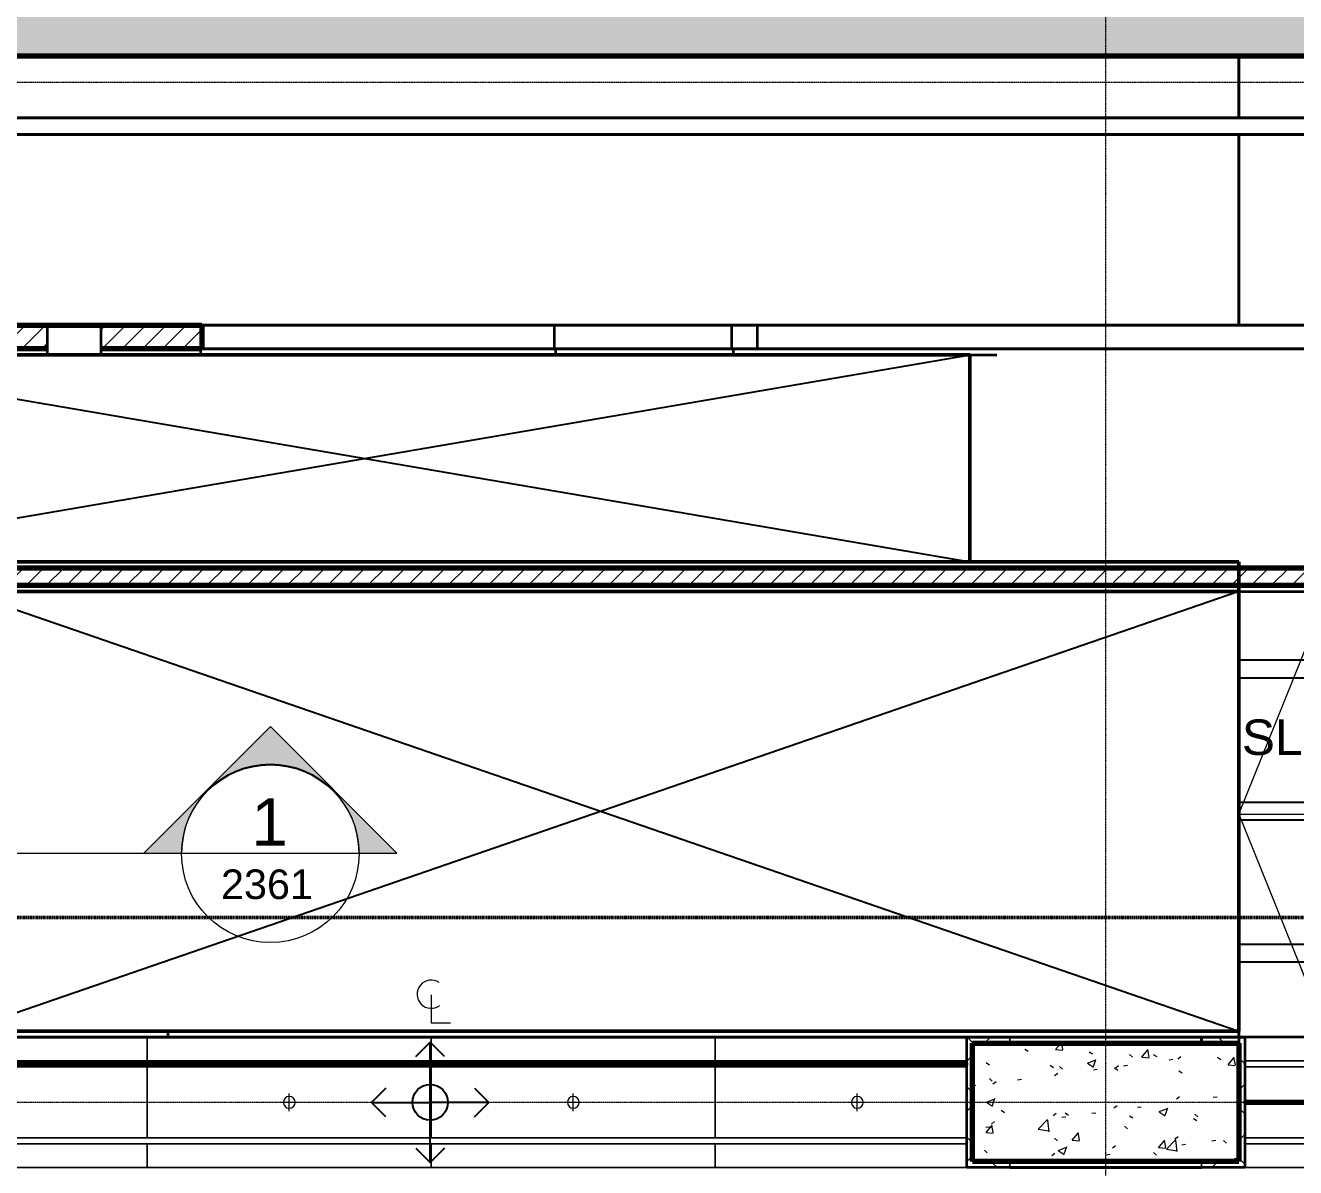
# Model space of a CAD drawing. Header units: millimetres. Extents: x -794868 to -715506, y -16735 to 22434.
# Drawn here: x -776612 to -765878, y 3028 to 12675 of the extents above; entities that cross this region are included whole.
import ezdxf
from ezdxf.xclip import XClip

# ---------------------------------------------------------------- set-up
doc = ezdxf.new("R2010")
doc.units = ezdxf.units.MM
doc.header["$XCLIPFRAME"] = 0
doc.linetypes.add('DPA_Grid _ Level 100', pattern=[10, 5.5, -1.6, 1.3, -1.6])
for name, color, linetype, lineweight in [('_ _ A-DETL-OPENING', 1, 'Continuous', 25), ('A-ANNO-NOTE', 3, 'Continuous', 25), ('A-CLNG', 2, 'Continuous', 9), ('A-CLNG-PATT', 2, 'Continuous', 9), ('A-COLS', 5, 'Continuous', 70), ('A-COLS-E', 1, 'Continuous', 35), ('A-DETL', 1, 'Continuous', 70), ('A-DETL-GENF', 2, 'Continuous', 9), ('A-FLOR-E', 2, 'Continuous', 35), ('A-GLAZ-CURT', 2, 'Continuous', 9), ('A-WALL', 5, 'Continuous', 35), ('A-WALL-FNSH', 2, 'Continuous', 35), ('A-WALL-PATT', 1, 'Continuous', 35), ('E-LITE-EQPM', 2, 'Continuous', 9), ('G-ANNO-SECL', 3, 'Continuous', 9), ('G-ANNO-TEXT', 3, 'Continuous', 9), ('I-WALL-E', 2, 'Continuous', 35), ('S-GRID', 251, 'Continuous', 9), ('WALL-E', 2, 'Continuous', 35)]:
    doc.layers.add(name, color=color, linetype=linetype, lineweight=lineweight)
doc.styles.add('Arial', font='arial.ttf', dxfattribs={"height": 400})
doc.styles.add('Arial_1', font='arial.ttf', dxfattribs={"height": 250})
doc.styles.add('Arial_2', font='arial.ttf', dxfattribs={"height": 300})
pattern_1 = [(50, (0, 0), (728.7365, -63.7558), [76.2, -838.2]), (355, (0, 0), (-140.9716, 764.2276), [60.96, -670.56]), (100.451, (60.7, -5.3), (587.77, 700.46675), [64.76, -712.36]), (46.184, (0, 203.2), (1084.3162, -168.171), [114.3, -1257.3]), (96.636, (90.4, 189.2), (949.6099, 989.7098), [97.14, -1068.54]), (351.184, (0, 203.2), (949.6206, 989.7012), [91.44, -1005.84]), (21, (101.6, 152.4), (606.45787, -409.06057), [76.2, -838.2]), (326, (101.6, 152.4), (247.20834, 736.7529), [60.96, -670.56]), (71.451, (152.14, 118.3), (853.66825, 327.6855), [64.76, -712.36]), (37.5, (0, 0), (12.35469, 338.22012), [33.528, -628.904, 33.528, -647.192, -673.1]), (37.5, (0, 0), (12.35469, 338.22012), [-1343.152, 33.528, -639.572]), (7.5, (0, 0), (267.27887, 400.72213), [33.528, -354.584, 33.528, -613.664, -256.54]), (7.5, (0, 0), (267.27887, 400.72213), [-1035.304, 33.528, -223.012]), (327.5, (-226.57, 0), (542.36333, -22.91534), [33.528, -220.472, 33.528, -758.952, -1051.56]), (327.5, (-226.57, 0), (542.36333, -22.91534), [-1046.48, 33.528, -1018.032]), (317.5, (-328.17, 0), (592.51696, 101.7071), [33.528, -296.672, 33.528, -492.76, -746.76]), (317.5, (-328.17, 0), (592.51696, 101.7071), [-856.488, 33.528, -713.232])]
pattern_2 = [(45, (0, 0), (-84.852814, 84.852814), [])]
pattern_3 = [(45, (0, 0), (-212.13203, 212.13203), []), (135, (0, 0), (-212.13203, -212.13203), [])]

# ---------------------------------------------------------------- blocks, each defined once
blk = doc.blocks.new('DPA_Rectangular - 450 x 450 mm-12250880-4262-01 ENLARGED UPPER PLATFORM LEVEL - REFLECTED CEILING PLAN - SHEET 3')
at = {"layer": 'A-COLS-E'}
for p, q in [((-225, -225), (-225, 25)), ((225, 25), (225, -225)), ((225, -225), (-225, -225))]:
    blk.add_line(p, q, dxfattribs=at)
blk = doc.blocks.new('Arrow-Stair_Ramp-Direction _EWP-Down_ - Arrow Stair Line-18595208-4262-01 ENLARGED UPPER PLATFORM LEVEL - REFLECTED CEILING PLAN - SHEET 3')
at = {"layer": 'A-DETL-GENF', "lineweight": 9}
for q in [(1796, 2632), (-305, 750), (1797, -1132)]:
    blk.add_line((2554, 750), q, dxfattribs=at)
blk.add_circle((-305, 750), 30, dxfattribs=at)
blk = doc.blocks.new('M_Centreline - Centreline-12570908-4262-01 ENLARGED UPPER PLATFORM LEVEL - REFLECTED CEILING PLAN - SHEET 3')
at = {"layer": 'A-ANNO-NOTE', "lineweight": 18}
for p, q in [((-0.01, 0.59), (-0.01, -1.79)), ((-0.01, -1.79), (1.62, -1.79))]:
    blk.add_line(p, q, dxfattribs=at)
blk.add_arc((-0.01, 0.63), 1.19, 55.7755, 308.0372, dxfattribs=at)
blk = doc.blocks.new('DPA_AN_Setting out - Center-8732820-4262-01 ENLARGED UPPER PLATFORM LEVEL - REFLECTED CEILING PLAN - SHEET 3')
at = {"layer": 'A-ANNO-NOTE'}
for p, q in [((-1.21, 3.88), (0, 5.08)), ((1.21, 3.88), (0, 5.08)), ((0, 0), (0, 5.08)), ((-3.74, 1.21), (-4.95, 0)), ((3.74, 1.21), (4.95, 0)), ((-3.74, -1.21), (-4.95, 0)), ((-4.95, 0), (0, 0)), ((4.95, 0), (0, 0)), ((3.74, -1.21), (4.95, 0)), ((0, -5.08), (0, 0)), ((-1.21, -3.88), (0, -5.08)), ((1.21, -3.88), (0, -5.08))]:
    blk.add_line(p, q, dxfattribs=at)
blk.add_circle((0, 0), 1.5, dxfattribs=at)
blk = doc.blocks.new('DPA_AN_Section Line - UP-Left-16608795-4262-01 ENLARGED UPPER PLATFORM LEVEL - REFLECTED CEILING PLAN - SHEET 3')
at = {"layer": 'A-ANNO-NOTE', "lineweight": 9}
h = blk.add_hatch(color=256, dxfattribs=at)
edge = h.paths.add_edge_path()
edge.add_arc((0, -0.03), 7.5, 180, 360)
edge.add_line((7.5, -0.03), (10.68, -0.03))
edge.add_line((10.68, -0.03), (0, -10.71))
edge.add_line((0, -10.71), (-10.68, -0.03))
edge.add_line((-10.68, -0.03), (-7.5, -0.03))
at = {"layer": 'A-ANNO-NOTE', "lineweight": 18}
for p, q in [((-7.5, 0), (7.5, 0)), ((-7.5, -0.03), (-10.68, -0.03)), ((-10.68, -0.03), (0, -10.71)), ((0, -10.71), (10.68, -0.03)), ((10.68, -0.03), (7.5, -0.03))]:
    blk.add_line(p, q, dxfattribs=at)
at = {"layer": 'A-ANNO-NOTE', "lineweight": 9}
blk.add_line((7.5, 0), (170, 0), dxfattribs=at)
at = {"layer": 'A-ANNO-NOTE', "lineweight": 18}
blk.add_circle((0, 0.03), 7.5, dxfattribs=at)
blk.add_arc((0, -0.03), 7.5, 180, 360, dxfattribs=at)
blk = doc.blocks.new('*U1978')
at = {"layer": '_ _ A-DETL-OPENING'}
for p, q in [((-23950, 6310), (-34160, 4565)), ((-34160, 6310), (-23950, 4565)), ((-21675, 4315), (-32456, 600.4)), ((-32456, 4315), (-21675, 600.4))]:
    blk.add_line(p, q, dxfattribs=at)
at = {"layer": 'A-DETL', "lineweight": 50}
for p, q in [((-23950, 6315), (-34160, 6315)), ((-23950, 4565), (-23950, 6315)), ((-34160, 4565), (-23950, 4565)), ((-21675, 4565), (-34160, 4565)), ((-21675, 4515), (-34160, 4515)), ((-34160, 4515), (-21675, 4515)), ((-21675, 4515), (-21675, 4565)), ((-21675, 4365), (-21675, 4515)), ((-34160, 4365), (-21675, 4365)), ((-21675, 4365), (-34160, 4365)), ((-34160, 4315), (-21675, 4315)), ((-21675, 4315), (-32456, 4315)), ((-21675, 4315), (-21675, 4365)), ((-21675, 600.4), (-21675, 4315)), ((-32456, 600.4), (-21675, 600.4))]:
    blk.add_line(p, q, dxfattribs=at)
at = {"layer": 'S-GRID', "linetype": 'DPA_Grid _ Level 100'}
for p, q in [((-22800, -19375), (-22800, 17498.2)), ((23665.1, 8615), (-49286.1, 8615)), ((23665.1, 0), (-49286.1, 0))]:
    blk.add_line(p, q, dxfattribs=at)
blk = doc.blocks.new('System Panel - DPA-AR_Metal Ceiling Rectangular Panel-13139266-4262-01 ENLARGED UPPER PLATFORM LEVEL - REFLECTED CEILING PLAN - SHEET 3')
at = {"layer": 'A-GLAZ-CURT'}
for p, q in [((-786982, 4129), (-789107, 4129)), ((-789107, 4129), (-789107, 3929)), ((-789107, 3929), (-789107, 4129)), ((-789107, 4129), (-786982, 4129)), ((-786982, 3929), (-786982, 4129)), ((-786982, 4129), (-786982, 3929)), ((-789107, 3929), (-786982, 3929)), ((-786982, 3929), (-789107, 3929))]:
    blk.add_line(p, q, dxfattribs=at)
blk = doc.blocks.new('System Panel - DPA-AR_Metal Ceiling Rectangular Panel-13139259-4262-01 ENLARGED UPPER PLATFORM LEVEL - REFLECTED CEILING PLAN - SHEET 3')
at = {"layer": 'A-GLAZ-CURT'}
for p, q in [((-741107, 4129), (-743507, 4129)), ((-743507, 4129), (-743507, 3929)), ((-743507, 3929), (-743507, 4129)), ((-743507, 4129), (-741107, 4129)), ((-741107, 3929), (-741107, 4129)), ((-741107, 4129), (-741107, 3929)), ((-743507, 3929), (-741107, 3929)), ((-741107, 3929), (-743507, 3929))]:
    blk.add_line(p, q, dxfattribs=at)
blk = doc.blocks.new('System Panel - DPA-AR_Metal Ceiling Rectangular Panel-V17-4262-01 ENLARGED UPPER PLATFORM LEVEL - REFLECTED CEILING PLAN - SHEET 3')
at = {"layer": 'A-GLAZ-CURT'}
for p, q in [((-780057, 4129), (-782182, 4129)), ((-782182, 4129), (-782182, 3929)), ((-782182, 3929), (-782182, 4129)), ((-782182, 4129), (-780057, 4129)), ((-782182, 3929), (-780057, 3929)), ((-780057, 3929), (-782182, 3929))]:
    blk.add_line(p, q, dxfattribs=at)
blk = doc.blocks.new('System Panel - DPA-AR_Metal Ceiling Rectangular Panel-V19-4262-01 ENLARGED UPPER PLATFORM LEVEL - REFLECTED CEILING PLAN - SHEET 3')
at = {"layer": 'A-GLAZ-CURT'}
for p, q in [((-780057, 3229), (-782182, 3229)), ((-782182, 3229), (-782182, 3029)), ((-782182, 3029), (-782182, 3229)), ((-782182, 3229), (-780057, 3229)), ((-782182, 3029), (-780057, 3029)), ((-780057, 3029), (-782182, 3029))]:
    blk.add_line(p, q, dxfattribs=at)
blk = doc.blocks.new('System Panel - DPA-AR_Metal Ceiling Rectangular Panel-13139320-4262-01 ENLARGED UPPER PLATFORM LEVEL - REFLECTED CEILING PLAN - SHEET 3')
at = {"layer": 'A-GLAZ-CURT'}
for p, q in [((-786982, 3879), (-789107, 3879)), ((-789107, 3879), (-789107, 3279)), ((-789107, 3279), (-789107, 3879)), ((-789107, 3879), (-786982, 3879)), ((-786982, 3279), (-786982, 3879)), ((-786982, 3879), (-786982, 3279)), ((-789107, 3279), (-786982, 3279)), ((-786982, 3279), (-789107, 3279))]:
    blk.add_line(p, q, dxfattribs=at)
blk = doc.blocks.new('System Panel - DPA-AR_Metal Ceiling Rectangular Panel-V22-4262-01 ENLARGED UPPER PLATFORM LEVEL - REFLECTED CEILING PLAN - SHEET 3')
at = {"layer": 'A-GLAZ-CURT'}
for p, q in [((-773182, 3879), (-775582, 3879)), ((-775582, 3879), (-775582, 3279)), ((-775582, 3279), (-775582, 3879)), ((-775582, 3879), (-773182, 3879)), ((-773182, 3279), (-773182, 3879)), ((-773182, 3879), (-773182, 3279)), ((-775582, 3279), (-773182, 3279)), ((-773182, 3279), (-775582, 3279))]:
    blk.add_line(p, q, dxfattribs=at)
blk = doc.blocks.new('System Panel - DPA-AR_Metal Ceiling Rectangular Panel-V21-4262-01 ENLARGED UPPER PLATFORM LEVEL - REFLECTED CEILING PLAN - SHEET 3')
at = {"layer": 'A-GLAZ-CURT'}
for p, q in [((-780057, 3879), (-782182, 3879)), ((-782182, 3879), (-782182, 3279)), ((-782182, 3279), (-782182, 3879)), ((-782182, 3879), (-780057, 3879)), ((-782182, 3279), (-780057, 3279)), ((-780057, 3279), (-782182, 3279))]:
    blk.add_line(p, q, dxfattribs=at)
blk = doc.blocks.new('System Panel - DPA-AR_Metal Ceiling Rectangular Panel-V24-4262-01 ENLARGED UPPER PLATFORM LEVEL - REFLECTED CEILING PLAN - SHEET 3')
at = {"layer": 'A-GLAZ-CURT'}
for p, q in [((-764182, 3879), (-766307, 3879)), ((-766307, 3879), (-766307, 3279)), ((-766307, 3279), (-766307, 3879)), ((-766307, 3879), (-764182, 3879)), ((-764182, 3589), (-764182, 3879)), ((-764182, 3879), (-764182, 3589)), ((-764182, 3279), (-764182, 3569)), ((-764182, 3569), (-764182, 3279)), ((-766307, 3279), (-764182, 3279)), ((-764182, 3279), (-766307, 3279))]:
    blk.add_line(p, q, dxfattribs=at)
blk = doc.blocks.new('*U685')
at = {"layer": 'A-CLNG'}
blk.add_line((-21673, 550), (-21673, 4315), dxfattribs=at)
at = {"layer": 'A-GLAZ-CURT'}
for name, p in [('System Panel - DPA-AR_Metal Ceiling Rectangular Panel-13139266-4262-01 ENLARGED UPPER PLATFORM LEVEL - REFLECTED CEILING PLAN - SHEET 3', (756082, -3579)), ('System Panel - DPA-AR_Metal Ceiling Rectangular Panel-13139259-4262-01 ENLARGED UPPER PLATFORM LEVEL - REFLECTED CEILING PLAN - SHEET 3', (712607, -3579)), ('System Panel - DPA-AR_Metal Ceiling Rectangular Panel-13139259-4262-01 ENLARGED UPPER PLATFORM LEVEL - REFLECTED CEILING PLAN - SHEET 3', (715007, -3579)), ('System Panel - DPA-AR_Metal Ceiling Rectangular Panel-V17-4262-01 ENLARGED UPPER PLATFORM LEVEL - REFLECTED CEILING PLAN - SHEET 3', (756082, -3579)), ('System Panel - DPA-AR_Metal Ceiling Rectangular Panel-13139266-4262-01 ENLARGED UPPER PLATFORM LEVEL - REFLECTED CEILING PLAN - SHEET 3', (767482, -3579)), ('System Panel - DPA-AR_Metal Ceiling Rectangular Panel-13139320-4262-01 ENLARGED UPPER PLATFORM LEVEL - REFLECTED CEILING PLAN - SHEET 3', (756082, -3579)), ('System Panel - DPA-AR_Metal Ceiling Rectangular Panel-V22-4262-01 ENLARGED UPPER PLATFORM LEVEL - REFLECTED CEILING PLAN - SHEET 3', (744682, -3579)), ('System Panel - DPA-AR_Metal Ceiling Rectangular Panel-V22-4262-01 ENLARGED UPPER PLATFORM LEVEL - REFLECTED CEILING PLAN - SHEET 3', (747082, -3579)), ('System Panel - DPA-AR_Metal Ceiling Rectangular Panel-V21-4262-01 ENLARGED UPPER PLATFORM LEVEL - REFLECTED CEILING PLAN - SHEET 3', (756082, -3579)), ('System Panel - DPA-AR_Metal Ceiling Rectangular Panel-V24-4262-01 ENLARGED UPPER PLATFORM LEVEL - REFLECTED CEILING PLAN - SHEET 3', (744682, -3579)), ('System Panel - DPA-AR_Metal Ceiling Rectangular Panel-13139266-4262-01 ENLARGED UPPER PLATFORM LEVEL - REFLECTED CEILING PLAN - SHEET 3', (756082, -4479)), ('System Panel - DPA-AR_Metal Ceiling Rectangular Panel-13139259-4262-01 ENLARGED UPPER PLATFORM LEVEL - REFLECTED CEILING PLAN - SHEET 3', (712607, -4479)), ('System Panel - DPA-AR_Metal Ceiling Rectangular Panel-13139259-4262-01 ENLARGED UPPER PLATFORM LEVEL - REFLECTED CEILING PLAN - SHEET 3', (715007, -4479)), ('System Panel - DPA-AR_Metal Ceiling Rectangular Panel-V19-4262-01 ENLARGED UPPER PLATFORM LEVEL - REFLECTED CEILING PLAN - SHEET 3', (756082, -3579)), ('System Panel - DPA-AR_Metal Ceiling Rectangular Panel-13139266-4262-01 ENLARGED UPPER PLATFORM LEVEL - REFLECTED CEILING PLAN - SHEET 3', (767482, -4479))]:
    blk.add_blockref(name, p, dxfattribs=at)
blk = doc.blocks.new('LGF_DL_SAA_LowPower_DL1a - LGF_DL_SAA_LowPower_DL1a-8832329-4160-01 UPPER PLATFORM LEVEL - REFLECTED CEILING PLAN')
at = {"layer": 'A-DETL-GENF'}
for p, q in [((72.5, 0), (-72.5, 0)), ((0, 75), (0, -75))]:
    blk.add_line(p, q, dxfattribs=at)
blk.add_circle((0, 0), 50, dxfattribs=at)
blk = doc.blocks.new('C-1-PP19-AR-4160-01-B_20250902-175713_EXDOWNLIGHT')
at = {"layer": 'E-LITE-EQPM', "extrusion": (0, 0, -1), "rotation": 180}
for p in [(29700, 0), (27300, 0), (24900, 0)]:
    blk.add_blockref('LGF_DL_SAA_LowPower_DL1a - LGF_DL_SAA_LowPower_DL1a-8832329-4160-01 UPPER PLATFORM LEVEL - REFLECTED CEILING PLAN', p, dxfattribs=at)

msp = doc.modelspace()

# ---------------------------------------------------------------- hatches: boundary and pattern name
at = {"layer": 'A-CLNG-PATT', "lineweight": 25}
h = msp.add_hatch(dxfattribs=at)
h.set_pattern_fill('FP_8', color=256, style=0, pattern_type=2)
h.set_pattern_definition([(270, (-847673, 6036.5), (-3117.69, -2e-13), [1200, 0]), (270, (-844555.4, 6036.5), (-3117.69, -2e-13), [1200, 0]), (180, (-844555.4, 4911.5), (1e-13, 1200), [3117.69, 0]), (180, (-844555.4, 5961.5), (1e-13, 1200), [3117.69, 0])])
h.paths.add_polyline_path([(-766307, 4129), (-763499, 4129), (-763499, 7894), (-766355, 7894), (-766355, 4129)])
at = {"layer": 'A-COLS-E', "lineweight": 9}
h = msp.add_hatch(dxfattribs=at)
h.set_pattern_fill('FP_1', color=256, style=0, pattern_type=2)
h.set_pattern_definition(pattern_1)
h.paths.add_polyline_path([(-766357, 3079), (-766357, 4079), (-768607, 4079), (-768607, 3079), (-766591, 3079)])
at = {"layer": 'A-DETL-GENF', "lineweight": 9}
h = msp.add_hatch(dxfattribs=at)
h.set_pattern_fill('FP_2', color=10, style=0, pattern_type=2)
h.set_pattern_definition(pattern_2)
h.paths.add_polyline_path([(-768763, 7944), (-766357, 7944), (-766357, 8094), (-778842, 8094), (-778842, 7944), (-773107, 7944)])
at = {"layer": 'A-WALL-PATT', "lineweight": 9}
h = msp.add_hatch(dxfattribs=at)
h.set_pattern_fill('FP_1', color=256, style=0, pattern_type=2)
h.set_pattern_definition(pattern_1)
h.paths.add_polyline_path([(-745022, 12414), (-745022, 13914), (-790484, 13914), (-790484, 12414), (-747043, 12414)])
h = msp.add_hatch(dxfattribs=at)
h.set_pattern_fill('FP_2', color=256, style=0, pattern_type=2)
h.set_pattern_definition(pattern_2)
h.paths.add_polyline_path([(-775121, 9944), (-775121, 10144), (-775974, 10144), (-775974, 9944)])
h.paths.add_polyline_path([(-776424, 9944), (-776424, 10144), (-783082, 10144), (-783082, 9944), (-777451, 9944)])
h = msp.add_hatch(dxfattribs=at)
h.set_pattern_fill('FP_2', color=256, style=0, pattern_type=2)
h.set_pattern_definition(pattern_2)
h.paths.add_polyline_path([(-756292, 7944), (-756292, 8094), (-766357, 8094), (-766357, 7944), (-756817, 7944)])
h.paths.add_polyline_path([(-778842, 7944), (-778843, 8094), (-780282, 8094), (-780282, 7944), (-779623, 7944)])
h = msp.add_hatch(dxfattribs=at)
h.set_pattern_fill('FP_3', color=256, style=0, pattern_type=2)
h.set_pattern_definition(pattern_3)
h.paths.add_polyline_path([(-768657, 3029), (-768607, 3029), (-768607, 4129), (-768657, 4129), (-768657, 3756)])
h = msp.add_hatch(dxfattribs=at)
h.set_pattern_fill('FP_3', color=256, style=0, pattern_type=2)
h.set_pattern_definition(pattern_3)
h.paths.add_polyline_path([(-766672, 4079), (-766357, 4079), (-766357, 4129), (-766672, 4129)])
h.paths.add_polyline_path([(-768292, 4079), (-768292, 4129), (-768607, 4129), (-768607, 4079)])
h = msp.add_hatch(dxfattribs=at)
h.set_pattern_fill('FP_3', color=256, style=0, pattern_type=2)
h.set_pattern_definition(pattern_3)
h.paths.add_polyline_path([(-766357, 3079), (-766307, 3079), (-766307, 4129), (-766357, 4129), (-766357, 3756)])
h = msp.add_hatch(dxfattribs=at)
h.set_pattern_fill('FP_3', color=256, style=0, pattern_type=2)
h.set_pattern_definition(pattern_3)
h.paths.add_polyline_path([(-766672, 3029), (-766307, 3029), (-766307, 3079), (-766672, 3079)])
h.paths.add_polyline_path([(-768292, 3029), (-768292, 3079), (-768607, 3079), (-768607, 3029)])

# ---------------------------------------------------------------- linework, layer by layer
at = {"layer": 'A-COLS'}
for p, q in [((-768607, 3079), (-768607, 4079)), ((-768607, 4079), (-766357, 4079)), ((-766357, 4079), (-766357, 3079)), ((-766357, 3079), (-768607, 3079))]:
    msp.add_line(p, q, dxfattribs=at)
at = {"layer": 'A-FLOR-E'}
for p, q in [((-790484, 12414), (-766357, 12414)), ((-766357, 12414), (-790484, 12414)), ((-766357, 12414), (-766357, 11894)), ((-766357, 11894), (-766357, 12414)), ((-766357, 11894), (-790484, 11894)), ((-783082, 11894), (-766357, 11894)), ((-783082, 11754), (-766357, 11754)), ((-766357, 11754), (-783082, 11754)), ((-766357, 11754), (-766357, 10144)), ((-766357, 10144), (-766357, 11754)), ((-766357, 10144), (-783082, 10144)), ((-783082, 10144), (-766357, 10144)), ((-768632, 9944), (-756492, 9944)), ((-768632, 8144), (-768632, 9894)), ((-766357, 8094), (-766357, 8144)), ((-766357, 4129), (-766357, 7894)), ((-775407, 4179), (-775407, 4129))]:
    msp.add_line(p, q, dxfattribs=at)
at = {"layer": 'A-WALL', "color": 7, "lineweight": 70}
for p, q in [((-756492, 12414), (-790484, 12414)), ((-783082, 10144), (-775121, 10144)), ((-775121, 10144), (-775121, 9944)), ((-776424, 9944), (-783082, 9944)), ((-775121, 9944), (-775974, 9944)), ((-780232, 8094), (-756492, 8094)), ((-756292, 7944), (-780232, 7944))]:
    msp.add_line(p, q, dxfattribs=at)
at = {"layer": 'A-WALL', "lineweight": 9}
for p, q in [((-768292, 4129), (-768292, 4079)), ((-768292, 4079), (-768292, 4129)), ((-768292, 3079), (-768292, 3029)), ((-768292, 3029), (-768292, 3079)), ((-766672, 3029), (-766672, 3079)), ((-766672, 3079), (-766672, 3029))]:
    msp.add_line(p, q, dxfattribs=at)
at = {"layer": 'A-WALL-FNSH', "color": 250}
for p, q in [((-780232, 7944), (-768878, 7944)), ((-768878, 7894), (-780232, 7894)), ((-768657, 3029), (-768657, 4129)), ((-768657, 4129), (-768607, 4129)), ((-768607, 4129), (-768292, 4129)), ((-768607, 4079), (-768607, 3079)), ((-768292, 4079), (-768607, 4079)), ((-768292, 4129), (-766672, 4129)), ((-766672, 4079), (-768292, 4079)), ((-766672, 4129), (-766357, 4129)), ((-766672, 4079), (-766672, 4129)), ((-766672, 4129), (-766672, 4079)), ((-766357, 4079), (-766672, 4079)), ((-766357, 4129), (-766307, 4129)), ((-766357, 3079), (-766357, 4079)), ((-766307, 4129), (-766307, 3079)), ((-768607, 3029), (-768657, 3029)), ((-768607, 3079), (-768292, 3079)), ((-768292, 3029), (-768607, 3029)), ((-768292, 3079), (-766672, 3079)), ((-766672, 3029), (-768292, 3029)), ((-766672, 3079), (-766357, 3079)), ((-766307, 3029), (-766672, 3029)), ((-766307, 3079), (-766307, 3029))]:
    msp.add_line(p, q, dxfattribs=at)
at = {"layer": 'G-ANNO-SECL', "linetype": 'DPA_Grid _ Level 100', "lineweight": 50}
msp.add_line((-792512, 5140), (-718440, 5140), dxfattribs=at)
at = {"layer": 'I-WALL-E'}
for p, q in [((-776424, 9944), (-776631, 9944)), ((-776631, 9894), (-776424, 9894)), ((-775131, 9944), (-775974, 9944)), ((-775974, 9894), (-775131, 9894)), ((-775131, 9944), (-775131, 9894)), ((-772131, 9944), (-775131, 9944)), ((-775131, 9894), (-772131, 9894)), ((-772131, 9944), (-772131, 9894)), ((-770631, 9944), (-772131, 9944)), ((-772131, 9894), (-770631, 9894)), ((-770631, 9944), (-770631, 9894)), ((-768231, 9944), (-770631, 9944)), ((-770631, 9894), (-768403, 9894)), ((-767182, 9944), (-768231, 9944)), ((-775147, 8144), (-776647, 8144)), ((-776647, 8094), (-775147, 8094)), ((-772147, 8144), (-775147, 8144)), ((-775147, 8094), (-772147, 8094)), ((-770647, 8144), (-772147, 8144)), ((-772147, 8094), (-770647, 8094)), ((-770647, 8094), (-768247, 8094)), ((-768247, 8094), (-766357, 8094)), ((-777707, 3914), (-768657, 3914)), ((-768657, 3914), (-777707, 3914)), ((-777707, 3914), (-768657, 3914)), ((-768657, 3914), (-777707, 3914)), ((-777707, 3914), (-768657, 3914)), ((-768657, 3914), (-777707, 3914)), ((-777707, 3894), (-768657, 3894)), ((-768657, 3894), (-777707, 3894)), ((-777707, 3894), (-768657, 3894)), ((-768657, 3894), (-777707, 3894)), ((-777707, 3894), (-768657, 3894)), ((-768657, 3894), (-777707, 3894)), ((-768657, 3914), (-768657, 3894)), ((-768657, 3914), (-768657, 3894)), ((-768657, 3914), (-768657, 3894)), ((-757257, 3589), (-766307, 3589)), ((-766307, 3569), (-766307, 3589)), ((-757257, 3589), (-766307, 3589)), ((-766307, 3569), (-766307, 3589)), ((-757257, 3589), (-766307, 3589)), ((-766307, 3569), (-766307, 3589)), ((-766307, 3569), (-757257, 3569)), ((-766307, 3569), (-757257, 3569)), ((-766307, 3569), (-757257, 3569))]:
    msp.add_line(p, q, dxfattribs=at)
at = {"layer": 'WALL-E'}
for p, q in [((-790484, 12414), (-745022, 12414)), ((-745022, 12414), (-790484, 12414)), ((-756492, 11894), (-790484, 11894)), ((-783082, 11894), (-766357, 11894)), ((-766356, 11894), (-756492, 11894)), ((-790484, 11754), (-756492, 11754)), ((-766357, 11754), (-783082, 11754)), ((-756492, 11754), (-766356, 11754)), ((-756492, 10144), (-783082, 10144)), ((-783082, 10144), (-756492, 10144)), ((-772142, 10144), (-775121, 10144)), ((-770642, 10144), (-772142, 10144)), ((-772142, 9944), (-772142, 10144)), ((-770424, 10144), (-770642, 10144)), ((-770642, 9944), (-770642, 10144)), ((-770424, 9944), (-770424, 10144)), ((-783082, 9944), (-776424, 9944)), ((-776424, 9944), (-783082, 9944)), ((-783057, 9944), (-776424, 9944)), ((-776424, 9944), (-778882, 9944)), ((-776424, 9894), (-778882, 9894)), ((-778882, 9894), (-776424, 9894)), ((-776424, 9944), (-777014, 9944)), ((-777014, 9894), (-776424, 9894)), ((-775514, 9944), (-775974, 9944)), ((-775974, 9944), (-756492, 9944)), ((-769129, 9944), (-775974, 9944)), ((-775974, 9944), (-756492, 9944)), ((-756492, 9944), (-775974, 9944)), ((-775974, 9894), (-775514, 9894)), ((-768632, 9894), (-775974, 9894)), ((-775974, 9894), (-769129, 9894)), ((-772514, 9944), (-775514, 9944)), ((-775514, 9894), (-772514, 9894)), ((-775121, 9944), (-772142, 9944)), ((-771014, 9944), (-772514, 9944)), ((-772514, 9894), (-771014, 9894)), ((-772142, 9944), (-770642, 9944)), ((-769129, 9944), (-771014, 9944)), ((-771014, 9894), (-769129, 9894)), ((-770642, 9944), (-770424, 9944)), ((-768614, 9944), (-769129, 9944)), ((-769129, 9894), (-768632, 9894)), ((-756492, 9944), (-768614, 9944)), ((-775414, 8144), (-776914, 8144)), ((-776914, 8094), (-775414, 8094)), ((-772414, 8144), (-775414, 8144)), ((-775414, 8094), (-772414, 8094)), ((-770914, 8144), (-772414, 8144)), ((-772414, 8094), (-770914, 8094)), ((-768632, 8144), (-770914, 8144)), ((-770914, 8094), (-768514, 8094)), ((-768514, 8094), (-766357, 8094)), ((-766305, 8094), (-768019, 8094)), ((-775408, 7944), (-778882, 7944)), ((-778882, 7944), (-766357, 7944)), ((-772849, 7944), (-775408, 7944)), ((-767567, 7944), (-772849, 7944)), ((-771031, 7944), (-771550, 7944)), ((-771550, 7944), (-770642, 7944)), ((-770642, 7944), (-771031, 7944)), ((-770641, 7944), (-769442, 7944)), ((-769442, 7944), (-770641, 7944)), ((-769442, 7944), (-768242, 7944)), ((-768242, 7944), (-769442, 7944)), ((-768242, 7944), (-767042, 7944)), ((-767042, 7944), (-768242, 7944)), ((-768019, 7944), (-766305, 7944)), ((-765557, 7944), (-767567, 7944)), ((-763695, 7944), (-767567, 7944)), ((-767042, 7944), (-766366, 7944)), ((-766366, 7944), (-767042, 7944)), ((-766366, 7944), (-766357, 7944)), ((-766357, 7944), (-766366, 7944)), ((-766357, 7944), (-766307, 7944)), ((-766305, 7944), (-763695, 7944)), ((-766357, 7894), (-778882, 7894)), ((-778882, 7894), (-775408, 7894)), ((-775408, 7894), (-772849, 7894)), ((-772849, 7894), (-767567, 7894)), ((-770642, 7894), (-771550, 7894)), ((-771550, 7894), (-771031, 7894)), ((-771031, 7894), (-770642, 7894)), ((-770641, 7894), (-769442, 7894)), ((-769442, 7894), (-770641, 7894)), ((-769442, 7894), (-768242, 7894)), ((-768242, 7894), (-769442, 7894)), ((-768242, 7894), (-767042, 7894)), ((-767042, 7894), (-768242, 7894)), ((-767567, 7894), (-765557, 7894)), ((-767567, 7894), (-764295, 7894)), ((-767042, 7894), (-766366, 7894)), ((-766366, 7894), (-767042, 7894)), ((-766366, 7894), (-766357, 7894)), ((-766357, 7894), (-766366, 7894)), ((-766357, 7894), (-766357, 4129)), ((-766357, 4129), (-766357, 7894)), ((-766357, 7894), (-766355, 7894)), ((-766355, 7894), (-766357, 7894)), ((-766357, 7894), (-766357, 6719)), ((-766357, 6719), (-766357, 5519)), ((-766357, 5519), (-766357, 4319)), ((-766357, 4319), (-766357, 4129)), ((-768657, 4129), (-777292, 4129)), ((-777292, 4129), (-766357, 4129)), ((-775335, 4129), (-775407, 4129)), ((-775407, 4129), (-775335, 4129)), ((-774135, 4129), (-775335, 4129)), ((-775335, 4129), (-774135, 4129)), ((-772935, 4129), (-774135, 4129)), ((-774135, 4129), (-772935, 4129)), ((-771735, 4129), (-772935, 4129)), ((-772935, 4129), (-771735, 4129)), ((-770535, 4129), (-771735, 4129)), ((-771735, 4129), (-770535, 4129)), ((-769335, 4129), (-770535, 4129)), ((-770535, 4129), (-769335, 4129)), ((-768135, 4129), (-769335, 4129)), ((-769335, 4129), (-768135, 4129)), ((-766357, 4129), (-768657, 4129)), ((-766357, 4079), (-768607, 4079)), ((-768607, 4079), (-766357, 4079)), ((-768607, 4079), (-768135, 4079)), ((-766672, 4129), (-768292, 4129)), ((-768292, 4079), (-766672, 4079)), ((-766935, 4129), (-768135, 4129)), ((-768135, 4129), (-766935, 4129)), ((-768135, 4079), (-766935, 4079)), ((-766357, 4129), (-766935, 4129)), ((-766935, 4129), (-766357, 4129)), ((-766935, 4079), (-766357, 4079)), ((-766672, 4079), (-766672, 4129)), ((-763507, 4129), (-766357, 4129)), ((-766357, 4129), (-766357, 4079)), ((-766355, 4129), (-766357, 4129)), ((-768292, 3029), (-766672, 3029))]:
    msp.add_line(p, q, dxfattribs=at)

# ---------------------------------------------------------------- block references
for name in ['*U1978', '*U685']:
    msp.add_blockref(name, (-744682, 3579))
ref = msp.add_blockref('C-1-PP19-AR-4160-01-B_20250902-175713_EXDOWNLIGHT', (-744682, 3579))
XClip(ref).set_block_clipping_path([(-45801.3280238605, -9620.0077451947), (23704.0078937773, 10334.9999958097)])
at = {"layer": 'A-ANNO-NOTE', "xscale": 100, "yscale": 100, "zscale": 100, "rotation": 180}
msp.add_blockref('DPA_AN_Section Line - UP-Left-16608795-4262-01 ENLARGED UPPER PLATFORM LEVEL - REFLECTED CEILING PLAN - SHEET 3', (-774542, 5682), dxfattribs=at)
at = {"layer": 'A-ANNO-NOTE', "xscale": 100, "yscale": 100, "zscale": 100}
for name, p in [('M_Centreline - Centreline-12570908-4262-01 ENLARGED UPPER PLATFORM LEVEL - REFLECTED CEILING PLAN - SHEET 3', (-773182, 4429)), ('DPA_AN_Setting out - Center-8732820-4262-01 ENLARGED UPPER PLATFORM LEVEL - REFLECTED CEILING PLAN - SHEET 3', (-773191, 3579))]:
    msp.add_blockref(name, p, dxfattribs=at)
at = {"layer": 'A-COLS-E', "rotation": 180}
msp.add_blockref('DPA_Rectangular - 450 x 450 mm-12250880-4262-01 ENLARGED UPPER PLATFORM LEVEL - REFLECTED CEILING PLAN - SHEET 3', (-776199, 9919), dxfattribs=at)
at = {"layer": 'A-DETL-GENF', "rotation": 180}
msp.add_blockref('Arrow-Stair_Ramp-Direction _EWP-Down_ - Arrow Stair Line-18595208-4262-01 ENLARGED UPPER PLATFORM LEVEL - REFLECTED CEILING PLAN - SHEET 3', (-763803, 6762), dxfattribs=at)

# ---------------------------------------------------------------- texts
at = {"layer": 'A-ANNO-NOTE', "lineweight": 9, "attachment_point": 1}
for s, insert, char_height, width, style in [('1', (-774703, 6147), 400, 376.79, 'Arial'), ('2361', (-774959, 5546), 250, 929.96, 'Arial_1')]:
    msp.add_mtext(s, dxfattribs=dict(at, insert=insert, char_height=char_height, width=width, style=style))
at = {"layer": 'G-ANNO-TEXT', "color": 7, "insert": (-766332, 6813), "char_height": 300, "width": 3511.39, "attachment_point": 1, "style": 'Arial_2'}
msp.add_mtext('SLOPE UP 30°', dxfattribs=at)

doc.saveas('drawing.dxf')
